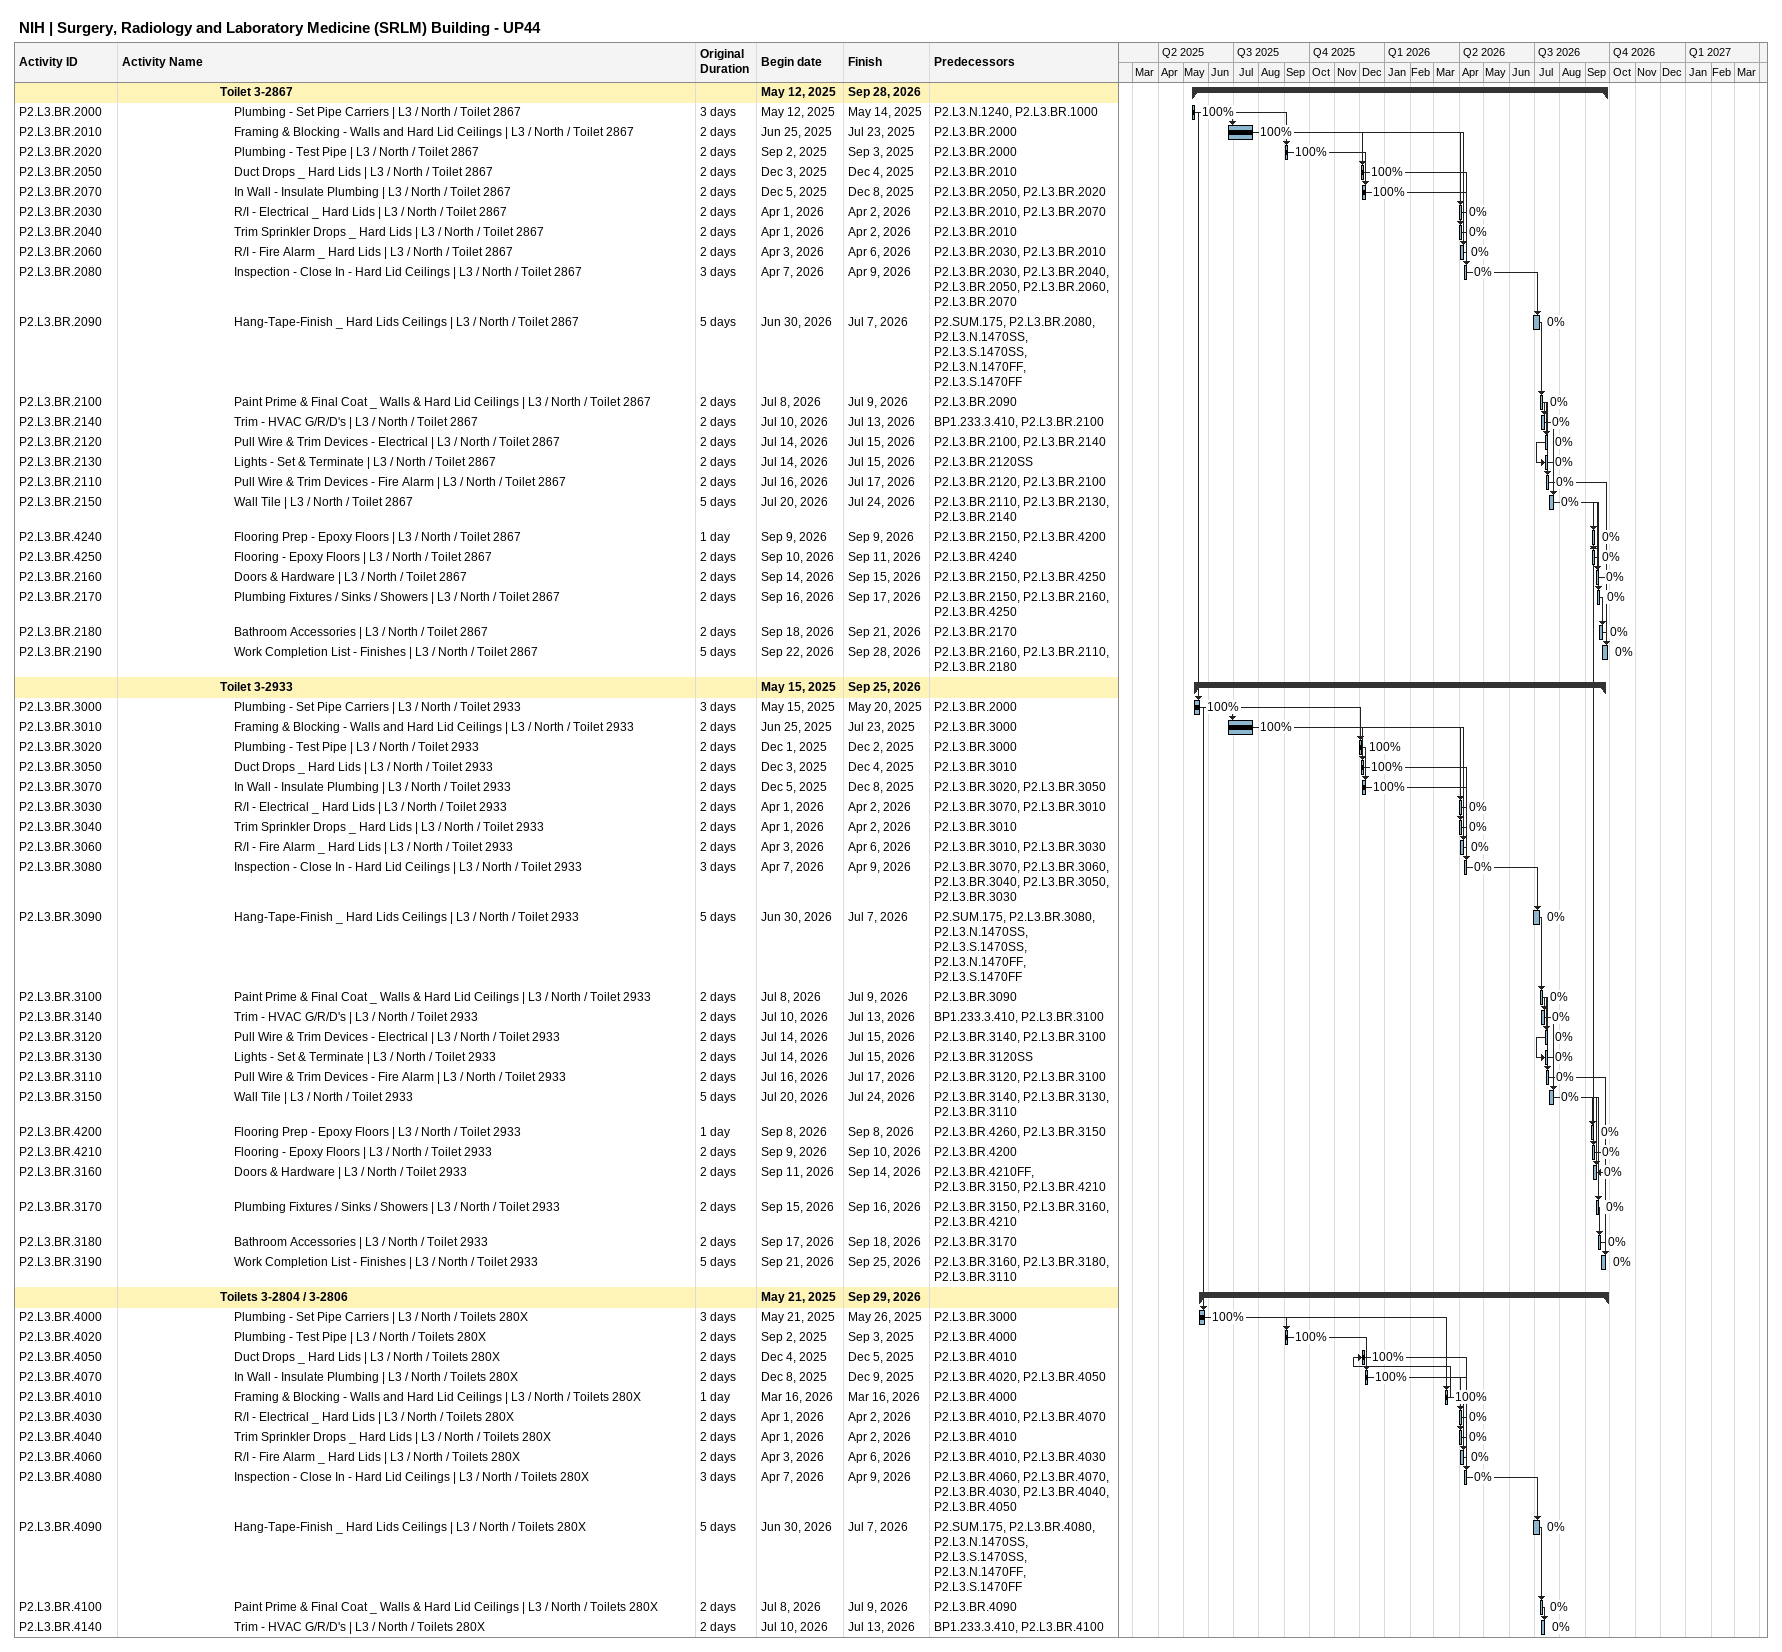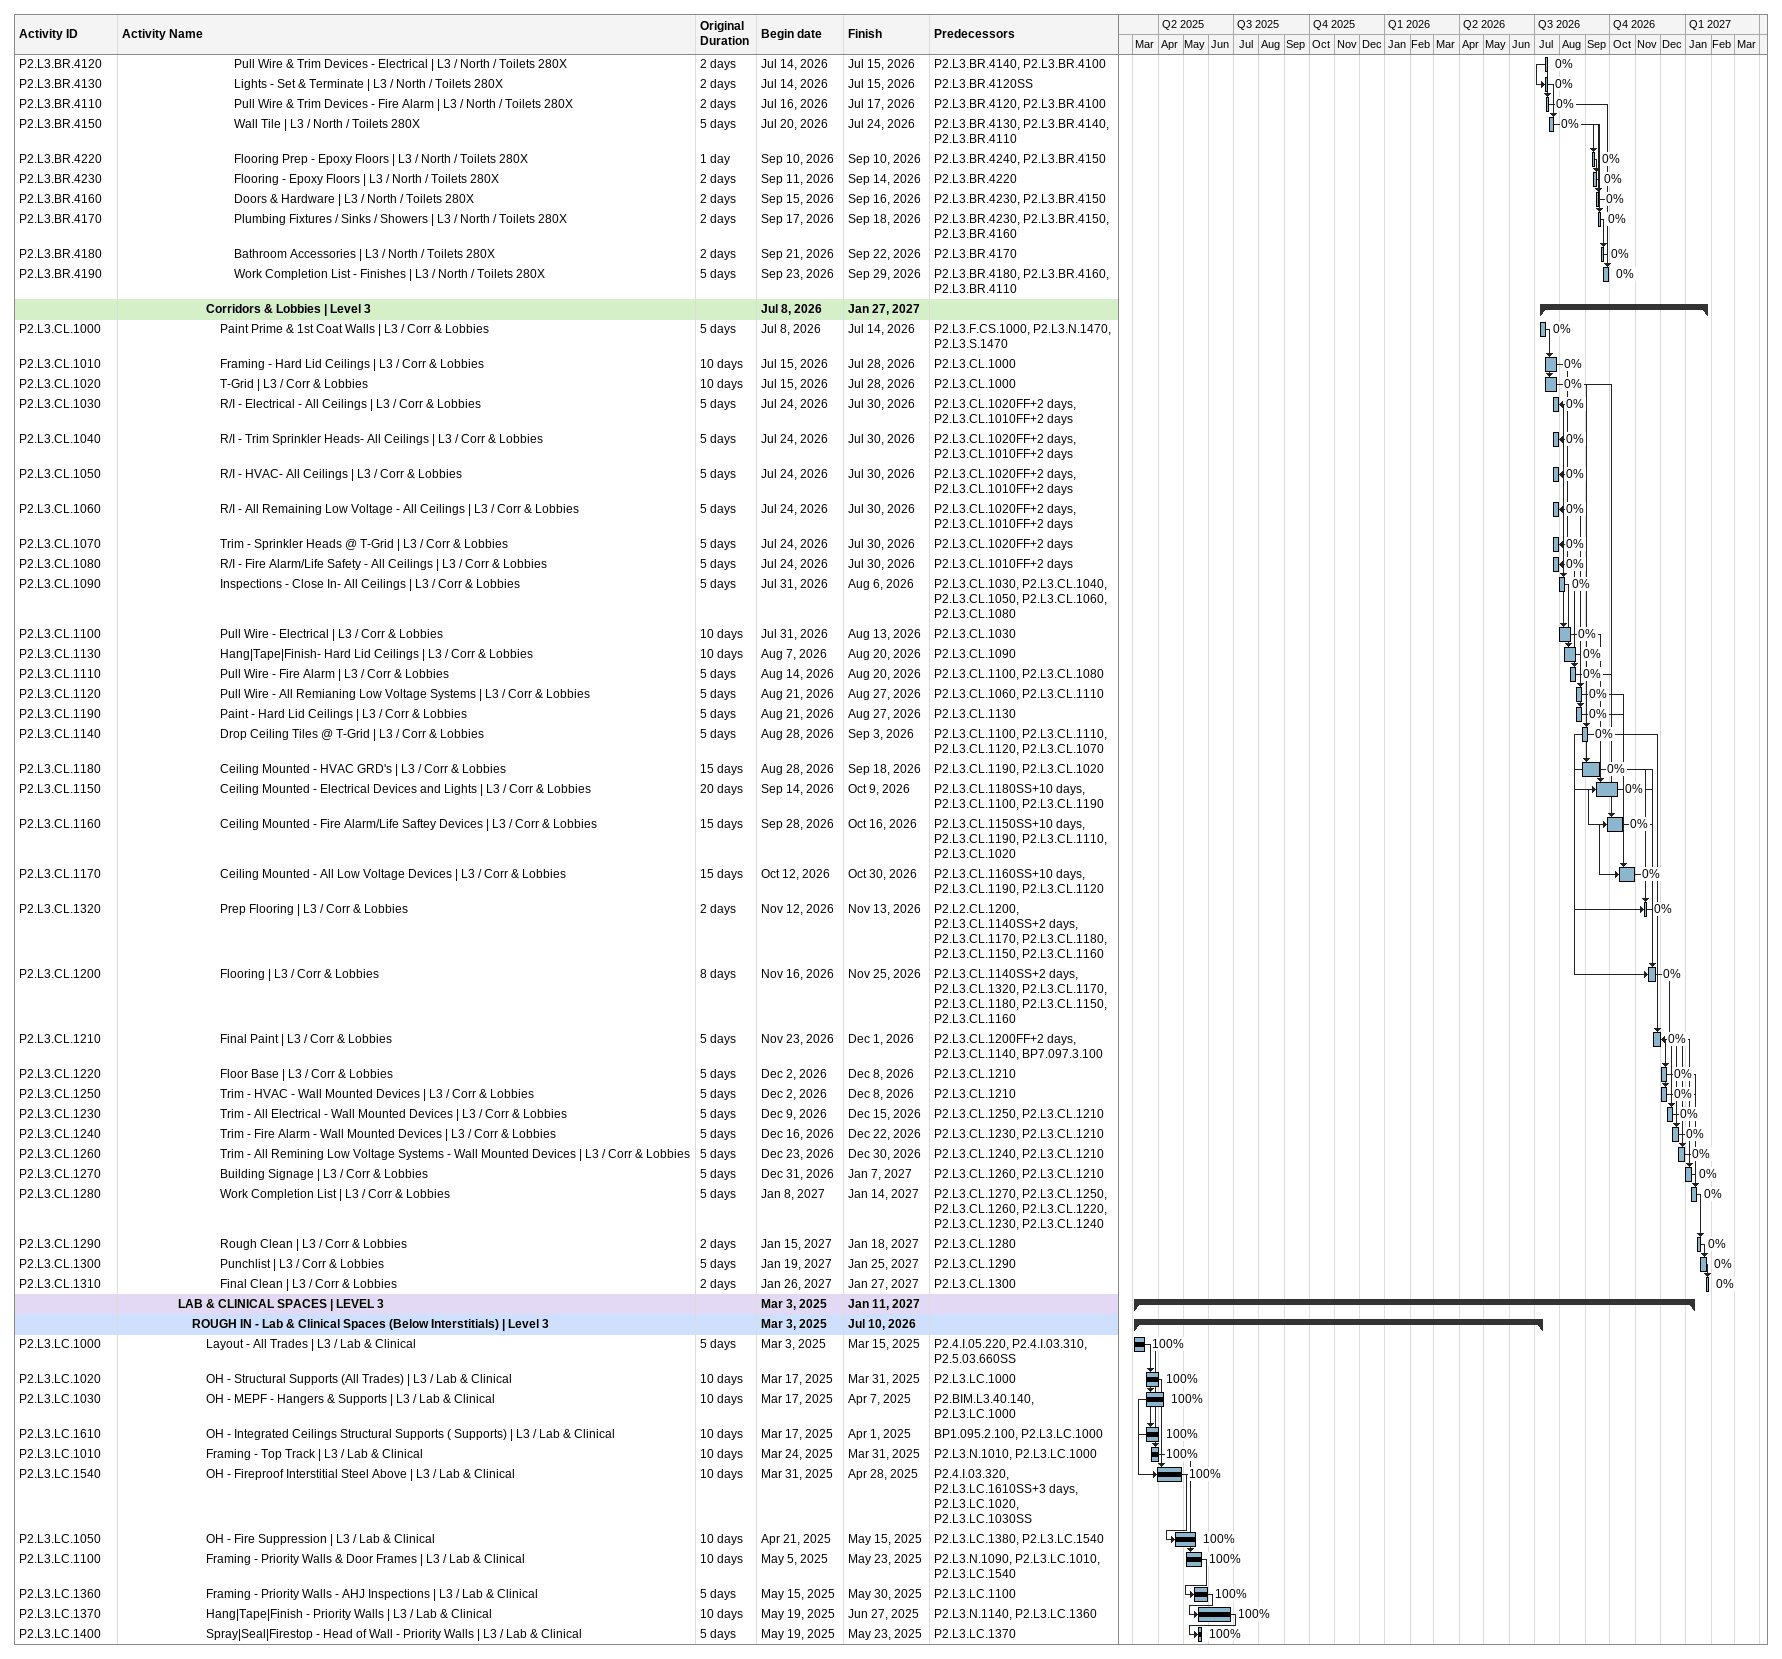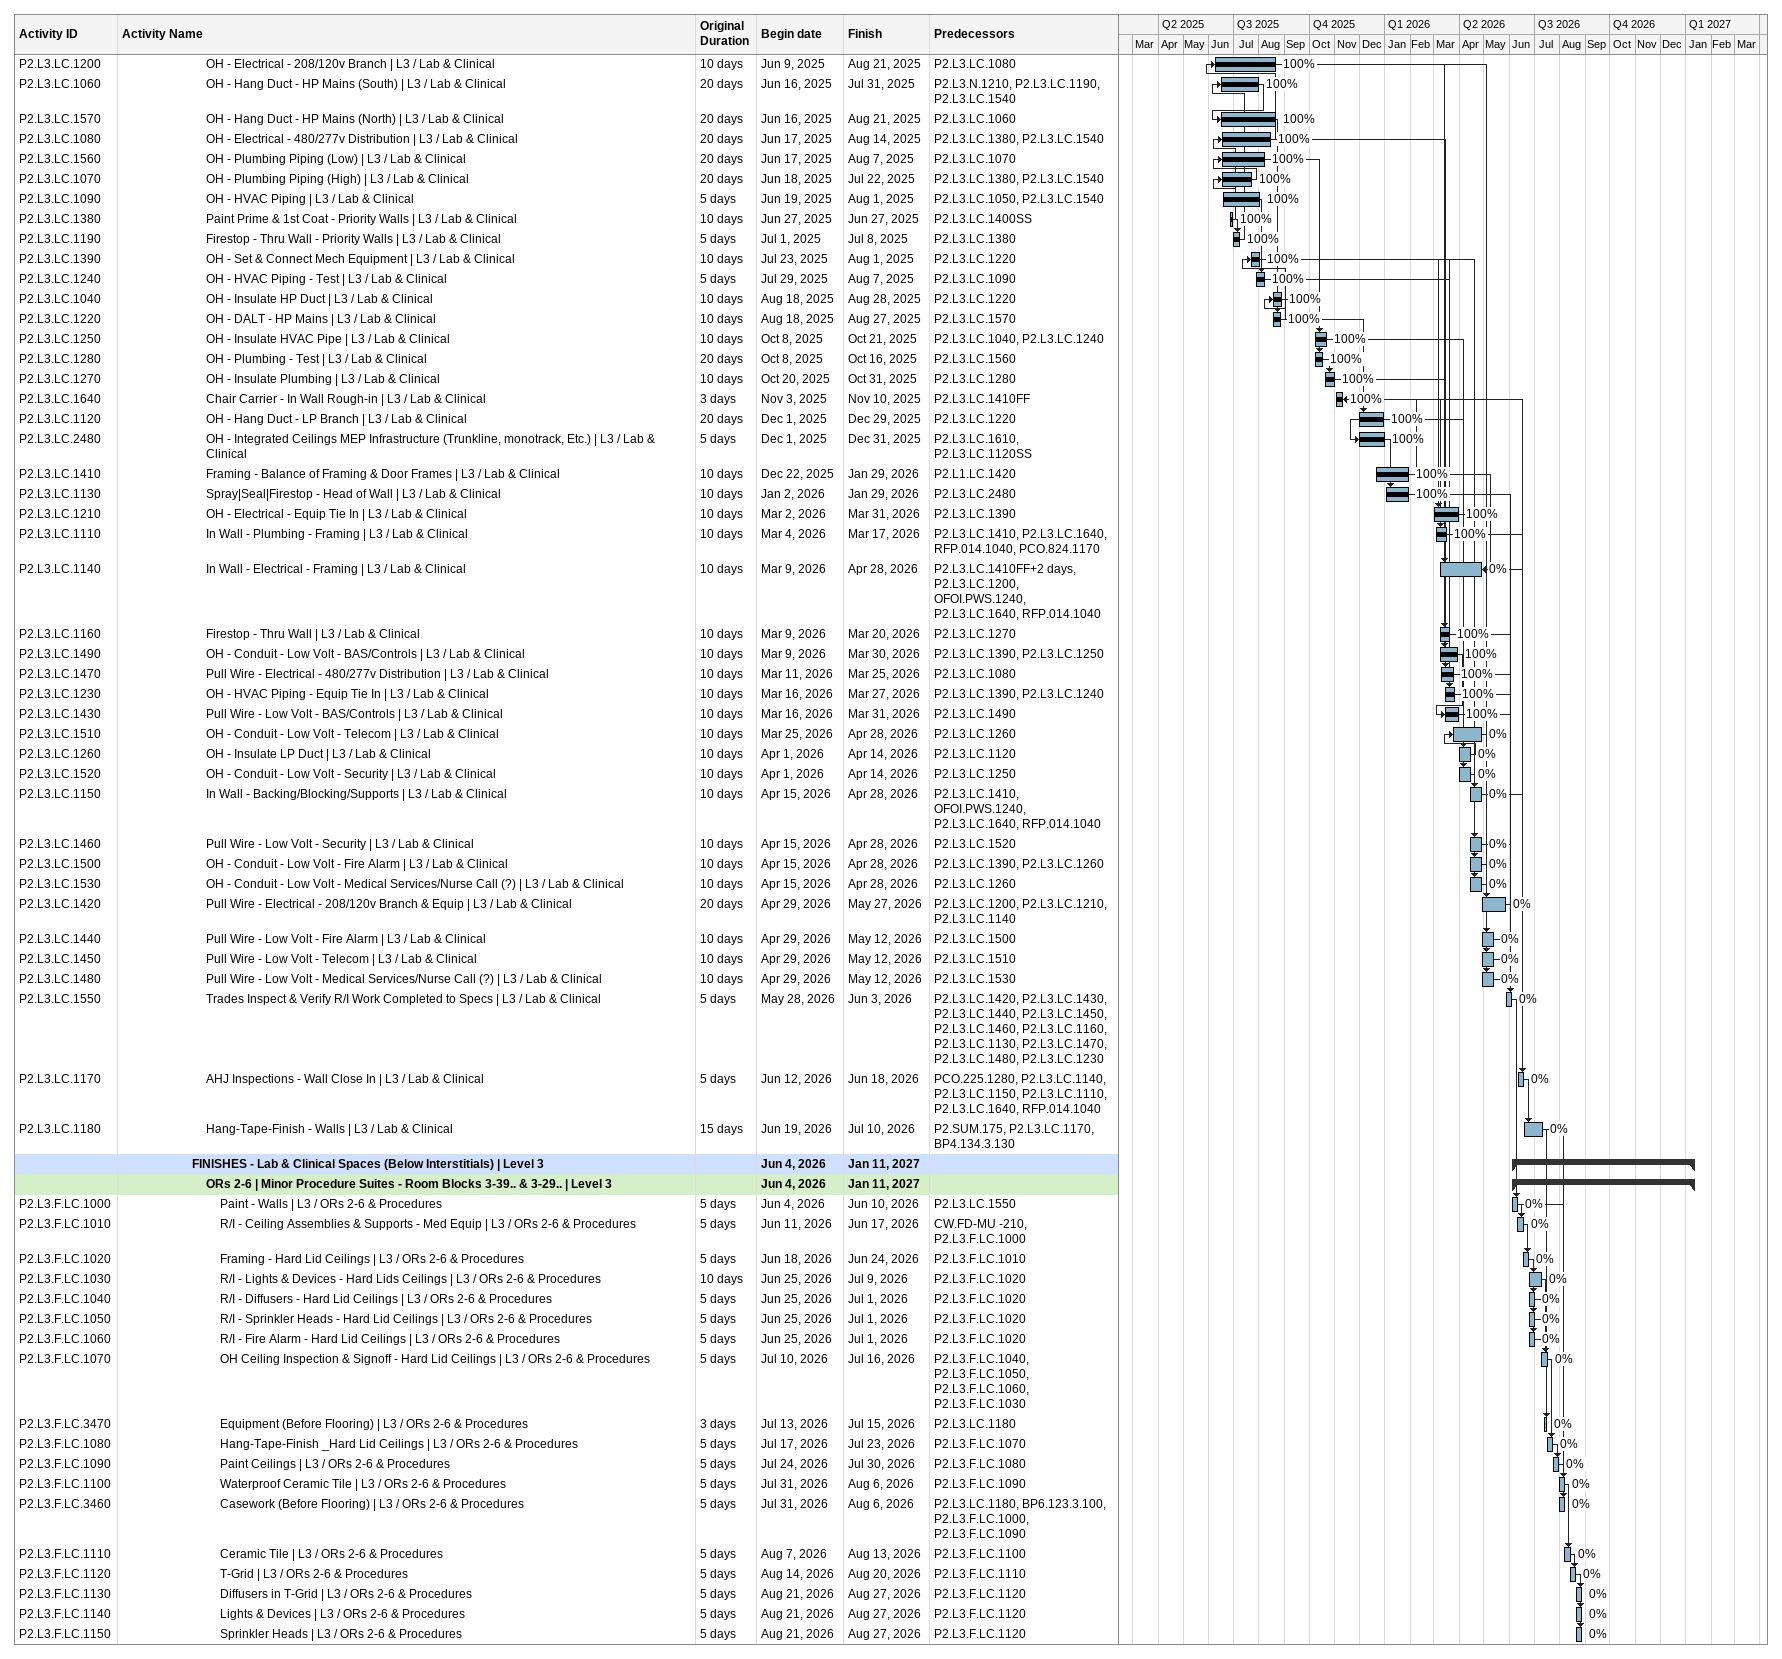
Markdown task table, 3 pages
NIH | Surgery, Radiology and Laboratory Medicine (SRLM) Building - UP44

| ID | Level | Task | Original duration | Start | Finish | Predecessors | % complete |
|---|---|---|---|---|---|---|---|
|  | 8 | **Toilet 3-2867** |  | 2025-05-12 | 2026-09-28 |  |  |
| P2.L3.BR.2000 | 9 | Plumbing - Set Pipe Carriers \| L3 / North / Toilet 2867 | 3d | 2025-05-12 | 2025-05-14 | P2.L3.N.1240, P2.L3.BR.1000 | 100 |
| P2.L3.BR.2010 | 9 | Framing & Blocking - Walls and Hard Lid Ceilings \| L3 / North / Toilet 2867 | 2d | 2025-06-25 | 2025-07-23 | P2.L3.BR.2000 | 100 |
| P2.L3.BR.2020 | 9 | Plumbing - Test Pipe \| L3 / North / Toilet 2867 | 2d | 2025-09-02 | 2025-09-03 | P2.L3.BR.2000 | 100 |
| P2.L3.BR.2050 | 9 | Duct Drops _ Hard Lids \| L3 / North / Toilet 2867 | 2d | 2025-12-03 | 2025-12-04 | P2.L3.BR.2010 | 100 |
| P2.L3.BR.2070 | 9 | In Wall - Insulate Plumbing \| L3 / North / Toilet 2867 | 2d | 2025-12-05 | 2025-12-08 | P2.L3.BR.2050, P2.L3.BR.2020 | 100 |
| P2.L3.BR.2030 | 9 | R/I - Electrical _ Hard Lids \| L3 / North / Toilet 2867 | 2d | 2026-04-01 | 2026-04-02 | P2.L3.BR.2010, P2.L3.BR.2070 | 0 |
| P2.L3.BR.2040 | 9 | Trim Sprinkler Drops _ Hard Lids \| L3 / North / Toilet 2867 | 2d | 2026-04-01 | 2026-04-02 | P2.L3.BR.2010 | 0 |
| P2.L3.BR.2060 | 9 | R/I - Fire Alarm _ Hard Lids \| L3 / North / Toilet 2867 | 2d | 2026-04-03 | 2026-04-06 | P2.L3.BR.2030, P2.L3.BR.2010 | 0 |
| P2.L3.BR.2080 | 9 | Inspection - Close In - Hard Lid Ceilings \| L3 / North / Toilet 2867 | 3d | 2026-04-07 | 2026-04-09 | P2.L3.BR.2030, P2.L3.BR.2040, P2.L3.BR.2050, P2.L3.BR.2060, P2.L3.BR.2070 | 0 |
| P2.L3.BR.2090 | 9 | Hang-Tape-Finish _ Hard Lids Ceilings \| L3 / North / Toilet 2867 | 5d | 2026-06-30 | 2026-07-07 | P2.SUM.175, P2.L3.BR.2080, P2.L3.N.1470SS, P2.L3.S.1470SS, P2.L3.N.1470FF, P2.L3.S.1470FF | 0 |
| P2.L3.BR.2100 | 9 | Paint Prime & Final Coat _ Walls & Hard Lid Ceilings \| L3 / North / Toilet 2867 | 2d | 2026-07-08 | 2026-07-09 | P2.L3.BR.2090 | 0 |
| P2.L3.BR.2140 | 9 | Trim - HVAC G/R/D's \| L3 / North / Toilet 2867 | 2d | 2026-07-10 | 2026-07-13 | BP1.233.3.410, P2.L3.BR.2100 | 0 |
| P2.L3.BR.2120 | 9 | Pull Wire & Trim Devices - Electrical \| L3 / North / Toilet 2867 | 2d | 2026-07-14 | 2026-07-15 | P2.L3.BR.2100, P2.L3.BR.2140 | 0 |
| P2.L3.BR.2130 | 9 | Lights - Set & Terminate \| L3 / North / Toilet 2867 | 2d | 2026-07-14 | 2026-07-15 | P2.L3.BR.2120SS | 0 |
| P2.L3.BR.2110 | 9 | Pull Wire & Trim Devices - Fire Alarm \| L3 / North / Toilet 2867 | 2d | 2026-07-16 | 2026-07-17 | P2.L3.BR.2120, P2.L3.BR.2100 | 0 |
| P2.L3.BR.2150 | 9 | Wall Tile \| L3 / North / Toilet 2867 | 5d | 2026-07-20 | 2026-07-24 | P2.L3.BR.2110, P2.L3.BR.2130, P2.L3.BR.2140 | 0 |
| P2.L3.BR.4240 | 9 | Flooring Prep - Epoxy Floors \| L3 / North / Toilet 2867 | 1d | 2026-09-09 | 2026-09-09 | P2.L3.BR.2150, P2.L3.BR.4200 | 0 |
| P2.L3.BR.4250 | 9 | Flooring - Epoxy Floors \| L3 / North / Toilet 2867 | 2d | 2026-09-10 | 2026-09-11 | P2.L3.BR.4240 | 0 |
| P2.L3.BR.2160 | 9 | Doors & Hardware \| L3 / North / Toilet 2867 | 2d | 2026-09-14 | 2026-09-15 | P2.L3.BR.2150, P2.L3.BR.4250 | 0 |
| P2.L3.BR.2170 | 9 | Plumbing Fixtures / Sinks / Showers \| L3 / North / Toilet 2867 | 2d | 2026-09-16 | 2026-09-17 | P2.L3.BR.2150, P2.L3.BR.2160, P2.L3.BR.4250 | 0 |
| P2.L3.BR.2180 | 9 | Bathroom Accessories \| L3 / North / Toilet 2867 | 2d | 2026-09-18 | 2026-09-21 | P2.L3.BR.2170 | 0 |
| P2.L3.BR.2190 | 9 | Work Completion List - Finishes \| L3 / North / Toilet 2867 | 5d | 2026-09-22 | 2026-09-28 | P2.L3.BR.2160, P2.L3.BR.2110, P2.L3.BR.2180 | 0 |
|  | 8 | **Toilet 3-2933** |  | 2025-05-15 | 2026-09-25 |  |  |
| P2.L3.BR.3000 | 9 | Plumbing - Set Pipe Carriers \| L3 / North / Toilet 2933 | 3d | 2025-05-15 | 2025-05-20 | P2.L3.BR.2000 | 100 |
| P2.L3.BR.3010 | 9 | Framing & Blocking - Walls and Hard Lid Ceilings \| L3 / North / Toilet 2933 | 2d | 2025-06-25 | 2025-07-23 | P2.L3.BR.3000 | 100 |
| P2.L3.BR.3020 | 9 | Plumbing - Test Pipe \| L3 / North / Toilet 2933 | 2d | 2025-12-01 | 2025-12-02 | P2.L3.BR.3000 | 100 |
| P2.L3.BR.3050 | 9 | Duct Drops _ Hard Lids \| L3 / North / Toilet 2933 | 2d | 2025-12-03 | 2025-12-04 | P2.L3.BR.3010 | 100 |
| P2.L3.BR.3070 | 9 | In Wall - Insulate Plumbing \| L3 / North / Toilet 2933 | 2d | 2025-12-05 | 2025-12-08 | P2.L3.BR.3020, P2.L3.BR.3050 | 100 |
| P2.L3.BR.3030 | 9 | R/I - Electrical _ Hard Lids \| L3 / North / Toilet 2933 | 2d | 2026-04-01 | 2026-04-02 | P2.L3.BR.3070, P2.L3.BR.3010 | 0 |
| P2.L3.BR.3040 | 9 | Trim Sprinkler Drops _ Hard Lids \| L3 / North / Toilet 2933 | 2d | 2026-04-01 | 2026-04-02 | P2.L3.BR.3010 | 0 |
| P2.L3.BR.3060 | 9 | R/I - Fire Alarm _ Hard Lids \| L3 / North / Toilet 2933 | 2d | 2026-04-03 | 2026-04-06 | P2.L3.BR.3010, P2.L3.BR.3030 | 0 |
| P2.L3.BR.3080 | 9 | Inspection - Close In - Hard Lid Ceilings \| L3 / North / Toilet 2933 | 3d | 2026-04-07 | 2026-04-09 | P2.L3.BR.3070, P2.L3.BR.3060, P2.L3.BR.3040, P2.L3.BR.3050, P2.L3.BR.3030 | 0 |
| P2.L3.BR.3090 | 9 | Hang-Tape-Finish _ Hard Lids Ceilings \| L3 / North / Toilet 2933 | 5d | 2026-06-30 | 2026-07-07 | P2.SUM.175, P2.L3.BR.3080, P2.L3.N.1470SS, P2.L3.S.1470SS, P2.L3.N.1470FF, P2.L3.S.1470FF | 0 |
| P2.L3.BR.3100 | 9 | Paint Prime & Final Coat _ Walls & Hard Lid Ceilings \| L3 / North / Toilet 2933 | 2d | 2026-07-08 | 2026-07-09 | P2.L3.BR.3090 | 0 |
| P2.L3.BR.3140 | 9 | Trim - HVAC G/R/D's \| L3 / North / Toilet 2933 | 2d | 2026-07-10 | 2026-07-13 | BP1.233.3.410, P2.L3.BR.3100 | 0 |
| P2.L3.BR.3120 | 9 | Pull Wire & Trim Devices - Electrical \| L3 / North / Toilet 2933 | 2d | 2026-07-14 | 2026-07-15 | P2.L3.BR.3140, P2.L3.BR.3100 | 0 |
| P2.L3.BR.3130 | 9 | Lights - Set & Terminate \| L3 / North / Toilet 2933 | 2d | 2026-07-14 | 2026-07-15 | P2.L3.BR.3120SS | 0 |
| P2.L3.BR.3110 | 9 | Pull Wire & Trim Devices - Fire Alarm \| L3 / North / Toilet 2933 | 2d | 2026-07-16 | 2026-07-17 | P2.L3.BR.3120, P2.L3.BR.3100 | 0 |
| P2.L3.BR.3150 | 9 | Wall Tile \| L3 / North / Toilet 2933 | 5d | 2026-07-20 | 2026-07-24 | P2.L3.BR.3140, P2.L3.BR.3130, P2.L3.BR.3110 | 0 |
| P2.L3.BR.4200 | 9 | Flooring Prep - Epoxy Floors \| L3 / North / Toilet 2933 | 1d | 2026-09-08 | 2026-09-08 | P2.L3.BR.4260, P2.L3.BR.3150 | 0 |
| P2.L3.BR.4210 | 9 | Flooring - Epoxy Floors \| L3 / North / Toilet 2933 | 2d | 2026-09-09 | 2026-09-10 | P2.L3.BR.4200 | 0 |
| P2.L3.BR.3160 | 9 | Doors & Hardware \| L3 / North / Toilet 2933 | 2d | 2026-09-11 | 2026-09-14 | P2.L3.BR.4210FF, P2.L3.BR.3150, P2.L3.BR.4210 | 0 |
| P2.L3.BR.3170 | 9 | Plumbing Fixtures / Sinks / Showers \| L3 / North / Toilet 2933 | 2d | 2026-09-15 | 2026-09-16 | P2.L3.BR.3150, P2.L3.BR.3160, P2.L3.BR.4210 | 0 |
| P2.L3.BR.3180 | 9 | Bathroom Accessories \| L3 / North / Toilet 2933 | 2d | 2026-09-17 | 2026-09-18 | P2.L3.BR.3170 | 0 |
| P2.L3.BR.3190 | 9 | Work Completion List - Finishes \| L3 / North / Toilet 2933 | 5d | 2026-09-21 | 2026-09-25 | P2.L3.BR.3160, P2.L3.BR.3180, P2.L3.BR.3110 | 0 |
|  | 8 | **Toilets 3-2804 / 3-2806** |  | 2025-05-21 | 2026-09-29 |  |  |
| P2.L3.BR.4000 | 9 | Plumbing - Set Pipe Carriers \| L3 / North / Toilets 280X | 3d | 2025-05-21 | 2025-05-26 | P2.L3.BR.3000 | 100 |
| P2.L3.BR.4020 | 9 | Plumbing - Test Pipe \| L3 / North / Toilets 280X | 2d | 2025-09-02 | 2025-09-03 | P2.L3.BR.4000 | 100 |
| P2.L3.BR.4050 | 9 | Duct Drops _ Hard Lids \| L3 / North / Toilets 280X | 2d | 2025-12-04 | 2025-12-05 | P2.L3.BR.4010 | 100 |
| P2.L3.BR.4070 | 9 | In Wall - Insulate Plumbing \| L3 / North / Toilets 280X | 2d | 2025-12-08 | 2025-12-09 | P2.L3.BR.4020, P2.L3.BR.4050 | 100 |
| P2.L3.BR.4010 | 9 | Framing & Blocking - Walls and Hard Lid Ceilings \| L3 / North / Toilets 280X | 1d | 2026-03-16 | 2026-03-16 | P2.L3.BR.4000 | 100 |
| P2.L3.BR.4030 | 9 | R/I - Electrical _ Hard Lids \| L3 / North / Toilets 280X | 2d | 2026-04-01 | 2026-04-02 | P2.L3.BR.4010, P2.L3.BR.4070 | 0 |
| P2.L3.BR.4040 | 9 | Trim Sprinkler Drops _ Hard Lids \| L3 / North / Toilets 280X | 2d | 2026-04-01 | 2026-04-02 | P2.L3.BR.4010 | 0 |
| P2.L3.BR.4060 | 9 | R/I - Fire Alarm _ Hard Lids \| L3 / North / Toilets 280X | 2d | 2026-04-03 | 2026-04-06 | P2.L3.BR.4010, P2.L3.BR.4030 | 0 |
| P2.L3.BR.4080 | 9 | Inspection - Close In - Hard Lid Ceilings \| L3 / North / Toilets 280X | 3d | 2026-04-07 | 2026-04-09 | P2.L3.BR.4060, P2.L3.BR.4070, P2.L3.BR.4030, P2.L3.BR.4040, P2.L3.BR.4050 | 0 |
| P2.L3.BR.4090 | 9 | Hang-Tape-Finish _ Hard Lids Ceilings \| L3 / North / Toilets 280X | 5d | 2026-06-30 | 2026-07-07 | P2.SUM.175, P2.L3.BR.4080, P2.L3.N.1470SS, P2.L3.S.1470SS, P2.L3.N.1470FF, P2.L3.S.1470FF | 0 |
| P2.L3.BR.4100 | 9 | Paint Prime & Final Coat _ Walls & Hard Lid Ceilings \| L3 / North / Toilets 280X | 2d | 2026-07-08 | 2026-07-09 | P2.L3.BR.4090 | 0 |
| P2.L3.BR.4140 | 9 | Trim - HVAC G/R/D's \| L3 / North / Toilets 280X | 2d | 2026-07-10 | 2026-07-13 | BP1.233.3.410, P2.L3.BR.4100 | 0 |
| P2.L3.BR.4120 | 9 | Pull Wire & Trim Devices - Electrical \| L3 / North / Toilets 280X | 2d | 2026-07-14 | 2026-07-15 | P2.L3.BR.4140, P2.L3.BR.4100 | 0 |
| P2.L3.BR.4130 | 9 | Lights - Set & Terminate \| L3 / North / Toilets 280X | 2d | 2026-07-14 | 2026-07-15 | P2.L3.BR.4120SS | 0 |
| P2.L3.BR.4110 | 9 | Pull Wire & Trim Devices - Fire Alarm \| L3 / North / Toilets 280X | 2d | 2026-07-16 | 2026-07-17 | P2.L3.BR.4120, P2.L3.BR.4100 | 0 |
| P2.L3.BR.4150 | 9 | Wall Tile \| L3 / North / Toilets 280X | 5d | 2026-07-20 | 2026-07-24 | P2.L3.BR.4130, P2.L3.BR.4140, P2.L3.BR.4110 | 0 |
| P2.L3.BR.4220 | 9 | Flooring Prep - Epoxy Floors \| L3 / North / Toilets 280X | 1d | 2026-09-10 | 2026-09-10 | P2.L3.BR.4240, P2.L3.BR.4150 | 0 |
| P2.L3.BR.4230 | 9 | Flooring - Epoxy Floors \| L3 / North / Toilets 280X | 2d | 2026-09-11 | 2026-09-14 | P2.L3.BR.4220 | 0 |
| P2.L3.BR.4160 | 9 | Doors & Hardware \| L3 / North / Toilets 280X | 2d | 2026-09-15 | 2026-09-16 | P2.L3.BR.4230, P2.L3.BR.4150 | 0 |
| P2.L3.BR.4170 | 9 | Plumbing Fixtures / Sinks / Showers \| L3 / North / Toilets 280X | 2d | 2026-09-17 | 2026-09-18 | P2.L3.BR.4230, P2.L3.BR.4150, P2.L3.BR.4160 | 0 |
| P2.L3.BR.4180 | 9 | Bathroom Accessories \| L3 / North / Toilets 280X | 2d | 2026-09-21 | 2026-09-22 | P2.L3.BR.4170 | 0 |
| P2.L3.BR.4190 | 9 | Work Completion List - Finishes \| L3 / North / Toilets 280X | 5d | 2026-09-23 | 2026-09-29 | P2.L3.BR.4180, P2.L3.BR.4160, P2.L3.BR.4110 | 0 |
|  | 7 | **Corridors & Lobbies \| Level 3** |  | 2026-07-08 | 2027-01-27 |  |  |
| P2.L3.CL.1000 | 8 | Paint Prime & 1st Coat Walls \| L3 / Corr & Lobbies | 5d | 2026-07-08 | 2026-07-14 | P2.L3.F.CS.1000, P2.L3.N.1470, P2.L3.S.1470 | 0 |
| P2.L3.CL.1010 | 8 | Framing - Hard Lid Ceilings \| L3 / Corr & Lobbies | 10d | 2026-07-15 | 2026-07-28 | P2.L3.CL.1000 | 0 |
| P2.L3.CL.1020 | 8 | T-Grid \| L3 / Corr & Lobbies | 10d | 2026-07-15 | 2026-07-28 | P2.L3.CL.1000 | 0 |
| P2.L3.CL.1030 | 8 | R/I - Electrical - All Ceilings \| L3 / Corr & Lobbies | 5d | 2026-07-24 | 2026-07-30 | P2.L3.CL.1020FF+2d, P2.L3.CL.1010FF+2d | 0 |
| P2.L3.CL.1040 | 8 | R/I - Trim Sprinkler Heads- All Ceilings \| L3 / Corr & Lobbies | 5d | 2026-07-24 | 2026-07-30 | P2.L3.CL.1020FF+2d, P2.L3.CL.1010FF+2d | 0 |
| P2.L3.CL.1050 | 8 | R/I - HVAC- All Ceilings \| L3 / Corr & Lobbies | 5d | 2026-07-24 | 2026-07-30 | P2.L3.CL.1020FF+2d, P2.L3.CL.1010FF+2d | 0 |
| P2.L3.CL.1060 | 8 | R/I - All Remaining Low Voltage - All Ceilings \| L3 / Corr & Lobbies | 5d | 2026-07-24 | 2026-07-30 | P2.L3.CL.1020FF+2d, P2.L3.CL.1010FF+2d | 0 |
| P2.L3.CL.1070 | 8 | Trim - Sprinkler Heads @ T-Grid \| L3 / Corr & Lobbies | 5d | 2026-07-24 | 2026-07-30 | P2.L3.CL.1020FF+2d | 0 |
| P2.L3.CL.1080 | 8 | R/I - Fire Alarm/Life Safety - All Ceilings \| L3 / Corr & Lobbies | 5d | 2026-07-24 | 2026-07-30 | P2.L3.CL.1010FF+2d | 0 |
| P2.L3.CL.1090 | 8 | Inspections - Close In- All Ceilings \| L3 / Corr & Lobbies | 5d | 2026-07-31 | 2026-08-06 | P2.L3.CL.1030, P2.L3.CL.1040, P2.L3.CL.1050, P2.L3.CL.1060, P2.L3.CL.1080 | 0 |
| P2.L3.CL.1100 | 8 | Pull Wire - Electrical \| L3 / Corr & Lobbies | 10d | 2026-07-31 | 2026-08-13 | P2.L3.CL.1030 | 0 |
| P2.L3.CL.1130 | 8 | Hang\|Tape\|Finish- Hard Lid Ceilings \| L3 / Corr & Lobbies | 10d | 2026-08-07 | 2026-08-20 | P2.L3.CL.1090 | 0 |
| P2.L3.CL.1110 | 8 | Pull Wire - Fire Alarm \| L3 / Corr & Lobbies | 5d | 2026-08-14 | 2026-08-20 | P2.L3.CL.1100, P2.L3.CL.1080 | 0 |
| P2.L3.CL.1120 | 8 | Pull Wire - All Remianing Low Voltage Systems \| L3 / Corr & Lobbies | 5d | 2026-08-21 | 2026-08-27 | P2.L3.CL.1060, P2.L3.CL.1110 | 0 |
| P2.L3.CL.1190 | 8 | Paint - Hard Lid Ceilings \| L3 / Corr & Lobbies | 5d | 2026-08-21 | 2026-08-27 | P2.L3.CL.1130 | 0 |
| P2.L3.CL.1140 | 8 | Drop Ceiling Tiles @ T-Grid \| L3 / Corr & Lobbies | 5d | 2026-08-28 | 2026-09-03 | P2.L3.CL.1100, P2.L3.CL.1110, P2.L3.CL.1120, P2.L3.CL.1070 | 0 |
| P2.L3.CL.1180 | 8 | Ceiling Mounted - HVAC GRD's \| L3 / Corr & Lobbies | 15d | 2026-08-28 | 2026-09-18 | P2.L3.CL.1190, P2.L3.CL.1020 | 0 |
| P2.L3.CL.1150 | 8 | Ceiling Mounted - Electrical Devices and Lights \| L3 / Corr & Lobbies | 20d | 2026-09-14 | 2026-10-09 | P2.L3.CL.1180SS+10d, P2.L3.CL.1100, P2.L3.CL.1190 | 0 |
| P2.L3.CL.1160 | 8 | Ceiling Mounted - Fire Alarm/Life Saftey Devices \| L3 / Corr & Lobbies | 15d | 2026-09-28 | 2026-10-16 | P2.L3.CL.1150SS+10d, P2.L3.CL.1190, P2.L3.CL.1110, P2.L3.CL.1020 | 0 |
| P2.L3.CL.1170 | 8 | Ceiling Mounted - All Low Voltage Devices \| L3 / Corr & Lobbies | 15d | 2026-10-12 | 2026-10-30 | P2.L3.CL.1160SS+10d, P2.L3.CL.1190, P2.L3.CL.1120 | 0 |
| P2.L3.CL.1320 | 8 | Prep Flooring \| L3 / Corr & Lobbies | 2d | 2026-11-12 | 2026-11-13 | P2.L2.CL.1200, P2.L3.CL.1140SS+2d, P2.L3.CL.1170, P2.L3.CL.1180, P2.L3.CL.1150, P2.L3.CL.1160 | 0 |
| P2.L3.CL.1200 | 8 | Flooring \| L3 / Corr & Lobbies | 8d | 2026-11-16 | 2026-11-25 | P2.L3.CL.1140SS+2d, P2.L3.CL.1320, P2.L3.CL.1170, P2.L3.CL.1180, P2.L3.CL.1150, P2.L3.CL.1160 | 0 |
| P2.L3.CL.1210 | 8 | Final Paint \| L3 / Corr & Lobbies | 5d | 2026-11-23 | 2026-12-01 | P2.L3.CL.1200FF+2d, P2.L3.CL.1140, BP7.097.3.100 | 0 |
| P2.L3.CL.1220 | 8 | Floor Base \| L3 / Corr & Lobbies | 5d | 2026-12-02 | 2026-12-08 | P2.L3.CL.1210 | 0 |
| P2.L3.CL.1250 | 8 | Trim - HVAC - Wall Mounted Devices \| L3 / Corr & Lobbies | 5d | 2026-12-02 | 2026-12-08 | P2.L3.CL.1210 | 0 |
| P2.L3.CL.1230 | 8 | Trim - All Electrical - Wall Mounted Devices \| L3 / Corr & Lobbies | 5d | 2026-12-09 | 2026-12-15 | P2.L3.CL.1250, P2.L3.CL.1210 | 0 |
| P2.L3.CL.1240 | 8 | Trim - Fire Alarm - Wall Mounted Devices \| L3 / Corr & Lobbies | 5d | 2026-12-16 | 2026-12-22 | P2.L3.CL.1230, P2.L3.CL.1210 | 0 |
| P2.L3.CL.1260 | 8 | Trim - All Remining Low Voltage Systems - Wall Mounted Devices \| L3 / Corr & Lobbies | 5d | 2026-12-23 | 2026-12-30 | P2.L3.CL.1240, P2.L3.CL.1210 | 0 |
| P2.L3.CL.1270 | 8 | Building Signage \| L3 / Corr & Lobbies | 5d | 2026-12-31 | 2027-01-07 | P2.L3.CL.1260, P2.L3.CL.1210 | 0 |
| P2.L3.CL.1280 | 8 | Work Completion List \| L3 / Corr & Lobbies | 5d | 2027-01-08 | 2027-01-14 | P2.L3.CL.1270, P2.L3.CL.1250, P2.L3.CL.1260, P2.L3.CL.1220, P2.L3.CL.1230, P2.L3.CL.1240 | 0 |
| P2.L3.CL.1290 | 8 | Rough Clean \| L3 / Corr & Lobbies | 2d | 2027-01-15 | 2027-01-18 | P2.L3.CL.1280 | 0 |
| P2.L3.CL.1300 | 8 | Punchlist \| L3 / Corr & Lobbies | 5d | 2027-01-19 | 2027-01-25 | P2.L3.CL.1290 | 0 |
| P2.L3.CL.1310 | 8 | Final Clean \| L3 / Corr & Lobbies | 2d | 2027-01-26 | 2027-01-27 | P2.L3.CL.1300 | 0 |
|  | 5 | **LAB & CLINICAL SPACES \| LEVEL 3** |  | 2025-03-03 | 2027-01-11 |  |  |
|  | 6 | **ROUGH IN - Lab & Clinical Spaces (Below Interstitials) \| Level 3** |  | 2025-03-03 | 2026-07-10 |  |  |
| P2.L3.LC.1000 | 7 | Layout - All Trades \| L3 / Lab & Clinical | 5d | 2025-03-03 | 2025-03-15 | P2.4.I.05.220, P2.4.I.03.310, P2.5.03.660SS | 100 |
| P2.L3.LC.1020 | 7 | OH - Structural Supports (All Trades) \| L3 / Lab & Clinical | 10d | 2025-03-17 | 2025-03-31 | P2.L3.LC.1000 | 100 |
| P2.L3.LC.1030 | 7 | OH - MEPF - Hangers & Supports \| L3 / Lab & Clinical | 10d | 2025-03-17 | 2025-04-07 | P2.BIM.L3.40.140, P2.L3.LC.1000 | 100 |
| P2.L3.LC.1610 | 7 | OH - Integrated Ceilings Structural Supports ( Supports) \| L3 / Lab & Clinical | 10d | 2025-03-17 | 2025-04-01 | BP1.095.2.100, P2.L3.LC.1000 | 100 |
| P2.L3.LC.1010 | 7 | Framing - Top Track \| L3 / Lab & Clinical | 10d | 2025-03-24 | 2025-03-31 | P2.L3.N.1010, P2.L3.LC.1000 | 100 |
| P2.L3.LC.1540 | 7 | OH - Fireproof Interstitial Steel Above \| L3 / Lab & Clinical | 10d | 2025-03-31 | 2025-04-28 | P2.4.I.03.320, P2.L3.LC.1610SS+3d, P2.L3.LC.1020, P2.L3.LC.1030SS | 100 |
| P2.L3.LC.1050 | 7 | OH - Fire Suppression \| L3 / Lab & Clinical | 10d | 2025-04-21 | 2025-05-15 | P2.L3.LC.1380, P2.L3.LC.1540 | 100 |
| P2.L3.LC.1100 | 7 | Framing - Priority Walls & Door Frames \| L3 / Lab & Clinical | 10d | 2025-05-05 | 2025-05-23 | P2.L3.N.1090, P2.L3.LC.1010, P2.L3.LC.1540 | 100 |
| P2.L3.LC.1360 | 7 | Framing - Priority Walls - AHJ Inspections \| L3 / Lab & Clinical | 5d | 2025-05-15 | 2025-05-30 | P2.L3.LC.1100 | 100 |
| P2.L3.LC.1370 | 7 | Hang\|Tape\|Finish - Priority Walls \| L3 / Lab & Clinical | 10d | 2025-05-19 | 2025-06-27 | P2.L3.N.1140, P2.L3.LC.1360 | 100 |
| P2.L3.LC.1400 | 7 | Spray\|Seal\|Firestop - Head of Wall - Priority Walls \| L3 / Lab & Clinical | 5d | 2025-05-19 | 2025-05-23 | P2.L3.LC.1370 | 100 |
| P2.L3.LC.1200 | 7 | OH - Electrical - 208/120v Branch \| L3 / Lab & Clinical | 10d | 2025-06-09 | 2025-08-21 | P2.L3.LC.1080 | 100 |
| P2.L3.LC.1060 | 7 | OH - Hang Duct - HP Mains (South) \| L3 / Lab & Clinical | 20d | 2025-06-16 | 2025-07-31 | P2.L3.N.1210, P2.L3.LC.1190, P2.L3.LC.1540 | 100 |
| P2.L3.LC.1570 | 7 | OH - Hang Duct - HP Mains (North) \| L3 / Lab & Clinical | 20d | 2025-06-16 | 2025-08-21 | P2.L3.LC.1060 | 100 |
| P2.L3.LC.1080 | 7 | OH - Electrical - 480/277v Distribution \| L3 / Lab & Clinical | 20d | 2025-06-17 | 2025-08-14 | P2.L3.LC.1380, P2.L3.LC.1540 | 100 |
| P2.L3.LC.1560 | 7 | OH - Plumbing Piping (Low) \| L3 / Lab & Clinical | 20d | 2025-06-17 | 2025-08-07 | P2.L3.LC.1070 | 100 |
| P2.L3.LC.1070 | 7 | OH - Plumbing Piping (High) \| L3 / Lab & Clinical | 20d | 2025-06-18 | 2025-07-22 | P2.L3.LC.1380, P2.L3.LC.1540 | 100 |
| P2.L3.LC.1090 | 7 | OH - HVAC Piping \| L3 / Lab & Clinical | 5d | 2025-06-19 | 2025-08-01 | P2.L3.LC.1050, P2.L3.LC.1540 | 100 |
| P2.L3.LC.1380 | 7 | Paint Prime & 1st Coat - Priority Walls \| L3 / Lab & Clinical | 10d | 2025-06-27 | 2025-06-27 | P2.L3.LC.1400SS | 100 |
| P2.L3.LC.1190 | 7 | Firestop - Thru Wall - Priority Walls \| L3 / Lab & Clinical | 5d | 2025-07-01 | 2025-07-08 | P2.L3.LC.1380 | 100 |
| P2.L3.LC.1390 | 7 | OH - Set & Connect Mech Equipment \| L3 / Lab & Clinical | 10d | 2025-07-23 | 2025-08-01 | P2.L3.LC.1220 | 100 |
| P2.L3.LC.1240 | 7 | OH - HVAC Piping - Test \| L3 / Lab & Clinical | 5d | 2025-07-29 | 2025-08-07 | P2.L3.LC.1090 | 100 |
| P2.L3.LC.1040 | 7 | OH - Insulate HP Duct \| L3 / Lab & Clinical | 10d | 2025-08-18 | 2025-08-28 | P2.L3.LC.1220 | 100 |
| P2.L3.LC.1220 | 7 | OH - DALT - HP Mains \| L3 / Lab & Clinical | 10d | 2025-08-18 | 2025-08-27 | P2.L3.LC.1570 | 100 |
| P2.L3.LC.1250 | 7 | OH - Insulate HVAC Pipe \| L3 / Lab & Clinical | 10d | 2025-10-08 | 2025-10-21 | P2.L3.LC.1040, P2.L3.LC.1240 | 100 |
| P2.L3.LC.1280 | 7 | OH - Plumbing - Test \| L3 / Lab & Clinical | 20d | 2025-10-08 | 2025-10-16 | P2.L3.LC.1560 | 100 |
| P2.L3.LC.1270 | 7 | OH - Insulate Plumbing \| L3 / Lab & Clinical | 10d | 2025-10-20 | 2025-10-31 | P2.L3.LC.1280 | 100 |
| P2.L3.LC.1640 | 7 | Chair Carrier - In Wall Rough-in \| L3 / Lab & Clinical | 3d | 2025-11-03 | 2025-11-10 | P2.L3.LC.1410FF | 100 |
| P2.L3.LC.1120 | 7 | OH - Hang Duct - LP Branch \| L3 / Lab & Clinical | 20d | 2025-12-01 | 2025-12-29 | P2.L3.LC.1220 | 100 |
| P2.L3.LC.2480 | 7 | OH - Integrated Ceilings MEP Infrastructure (Trunkline, monotrack, Etc.) \| L3 / Lab & Clinical | 5d | 2025-12-01 | 2025-12-31 | P2.L3.LC.1610, P2.L3.LC.1120SS | 100 |
| P2.L3.LC.1410 | 7 | Framing - Balance of Framing & Door Frames \| L3 / Lab & Clinical | 10d | 2025-12-22 | 2026-01-29 | P2.L1.LC.1420 | 100 |
| P2.L3.LC.1130 | 7 | Spray\|Seal\|Firestop - Head of Wall \| L3 / Lab & Clinical | 10d | 2026-01-02 | 2026-01-29 | P2.L3.LC.2480 | 100 |
| P2.L3.LC.1210 | 7 | OH - Electrical - Equip Tie In \| L3 / Lab & Clinical | 10d | 2026-03-02 | 2026-03-31 | P2.L3.LC.1390 | 100 |
| P2.L3.LC.1110 | 7 | In Wall - Plumbing - Framing \| L3 / Lab & Clinical | 10d | 2026-03-04 | 2026-03-17 | P2.L3.LC.1410, P2.L3.LC.1640, RFP.014.1040, PCO.824.1170 | 100 |
| P2.L3.LC.1140 | 7 | In Wall - Electrical - Framing \| L3 / Lab & Clinical | 10d | 2026-03-09 | 2026-04-28 | P2.L3.LC.1410FF+2d, P2.L3.LC.1200, OFOI.PWS.1240, P2.L3.LC.1640, RFP.014.1040 | 0 |
| P2.L3.LC.1160 | 7 | Firestop - Thru Wall \| L3 / Lab & Clinical | 10d | 2026-03-09 | 2026-03-20 | P2.L3.LC.1270 | 100 |
| P2.L3.LC.1490 | 7 | OH - Conduit - Low Volt - BAS/Controls \| L3 / Lab & Clinical | 10d | 2026-03-09 | 2026-03-30 | P2.L3.LC.1390, P2.L3.LC.1250 | 100 |
| P2.L3.LC.1470 | 7 | Pull Wire - Electrical - 480/277v Distribution \| L3 / Lab & Clinical | 10d | 2026-03-11 | 2026-03-25 | P2.L3.LC.1080 | 100 |
| P2.L3.LC.1230 | 7 | OH - HVAC Piping - Equip Tie In \| L3 / Lab & Clinical | 10d | 2026-03-16 | 2026-03-27 | P2.L3.LC.1390, P2.L3.LC.1240 | 100 |
| P2.L3.LC.1430 | 7 | Pull Wire - Low Volt - BAS/Controls \| L3 / Lab & Clinical | 10d | 2026-03-16 | 2026-03-31 | P2.L3.LC.1490 | 100 |
| P2.L3.LC.1510 | 7 | OH - Conduit - Low Volt - Telecom \| L3 / Lab & Clinical | 10d | 2026-03-25 | 2026-04-28 | P2.L3.LC.1260 | 0 |
| P2.L3.LC.1260 | 7 | OH - Insulate LP Duct \| L3 / Lab & Clinical | 10d | 2026-04-01 | 2026-04-14 | P2.L3.LC.1120 | 0 |
| P2.L3.LC.1520 | 7 | OH - Conduit - Low Volt - Security \| L3 / Lab & Clinical | 10d | 2026-04-01 | 2026-04-14 | P2.L3.LC.1250 | 0 |
| P2.L3.LC.1150 | 7 | In Wall - Backing/Blocking/Supports \| L3 / Lab & Clinical | 10d | 2026-04-15 | 2026-04-28 | P2.L3.LC.1410, OFOI.PWS.1240, P2.L3.LC.1640, RFP.014.1040 | 0 |
| P2.L3.LC.1460 | 7 | Pull Wire - Low Volt - Security \| L3 / Lab & Clinical | 10d | 2026-04-15 | 2026-04-28 | P2.L3.LC.1520 | 0 |
| P2.L3.LC.1500 | 7 | OH - Conduit - Low Volt - Fire Alarm \| L3 / Lab & Clinical | 10d | 2026-04-15 | 2026-04-28 | P2.L3.LC.1390, P2.L3.LC.1260 | 0 |
| P2.L3.LC.1530 | 7 | OH - Conduit - Low Volt - Medical Services/Nurse Call (?) \| L3 / Lab & Clinical | 10d | 2026-04-15 | 2026-04-28 | P2.L3.LC.1260 | 0 |
| P2.L3.LC.1420 | 7 | Pull Wire - Electrical - 208/120v Branch & Equip \| L3 / Lab & Clinical | 20d | 2026-04-29 | 2026-05-27 | P2.L3.LC.1200, P2.L3.LC.1210, P2.L3.LC.1140 | 0 |
| P2.L3.LC.1440 | 7 | Pull Wire - Low Volt - Fire Alarm \| L3 / Lab & Clinical | 10d | 2026-04-29 | 2026-05-12 | P2.L3.LC.1500 | 0 |
| P2.L3.LC.1450 | 7 | Pull Wire - Low Volt - Telecom \| L3 / Lab & Clinical | 10d | 2026-04-29 | 2026-05-12 | P2.L3.LC.1510 | 0 |
| P2.L3.LC.1480 | 7 | Pull Wire - Low Volt - Medical Services/Nurse Call (?) \| L3 / Lab & Clinical | 10d | 2026-04-29 | 2026-05-12 | P2.L3.LC.1530 | 0 |
| P2.L3.LC.1550 | 7 | Trades Inspect & Verify R/I Work Completed to Specs \| L3 / Lab & Clinical | 5d | 2026-05-28 | 2026-06-03 | P2.L3.LC.1420, P2.L3.LC.1430, P2.L3.LC.1440, P2.L3.LC.1450, P2.L3.LC.1460, P2.L3.LC.1160, P2.L3.LC.1130, P2.L3.LC.1470, P2.L3.LC.1480, P2.L3.LC.1230 | 0 |
| P2.L3.LC.1170 | 7 | AHJ Inspections - Wall Close In \| L3 / Lab & Clinical | 5d | 2026-06-12 | 2026-06-18 | PCO.225.1280, P2.L3.LC.1140, P2.L3.LC.1150, P2.L3.LC.1110, P2.L3.LC.1640, RFP.014.1040 | 0 |
| P2.L3.LC.1180 | 7 | Hang-Tape-Finish - Walls \| L3 / Lab & Clinical | 15d | 2026-06-19 | 2026-07-10 | P2.SUM.175, P2.L3.LC.1170, BP4.134.3.130 | 0 |
|  | 6 | **FINISHES - Lab & Clinical Spaces (Below Interstitials) \| Level 3** |  | 2026-06-04 | 2027-01-11 |  |  |
|  | 7 | **ORs 2-6 \| Minor Procedure Suites - Room Blocks 3-39.. & 3-29.. \| Level 3** |  | 2026-06-04 | 2027-01-11 |  |  |
| P2.L3.F.LC.1000 | 8 | Paint - Walls \| L3 / ORs 2-6 & Procedures | 5d | 2026-06-04 | 2026-06-10 | P2.L3.LC.1550 | 0 |
| P2.L3.F.LC.1010 | 8 | R/I - Ceiling Assemblies & Supports - Med Equip \| L3 / ORs 2-6 & Procedures | 5d | 2026-06-11 | 2026-06-17 | CW.FD-MU -210, P2.L3.F.LC.1000 | 0 |
| P2.L3.F.LC.1020 | 8 | Framing - Hard Lid Ceilings \| L3 / ORs 2-6 & Procedures | 5d | 2026-06-18 | 2026-06-24 | P2.L3.F.LC.1010 | 0 |
| P2.L3.F.LC.1030 | 8 | R/I - Lights & Devices - Hard Lids Ceilings \| L3 / ORs 2-6 & Procedures | 10d | 2026-06-25 | 2026-07-09 | P2.L3.F.LC.1020 | 0 |
| P2.L3.F.LC.1040 | 8 | R/I - Diffusers - Hard Lid Ceilings \| L3 / ORs 2-6 & Procedures | 5d | 2026-06-25 | 2026-07-01 | P2.L3.F.LC.1020 | 0 |
| P2.L3.F.LC.1050 | 8 | R/I - Sprinkler Heads - Hard Lid Ceilings \| L3 / ORs 2-6 & Procedures | 5d | 2026-06-25 | 2026-07-01 | P2.L3.F.LC.1020 | 0 |
| P2.L3.F.LC.1060 | 8 | R/I - Fire Alarm - Hard Lid Ceilings \| L3 / ORs 2-6 & Procedures | 5d | 2026-06-25 | 2026-07-01 | P2.L3.F.LC.1020 | 0 |
| P2.L3.F.LC.1070 | 8 | OH Ceiling Inspection & Signoff - Hard Lid Ceilings \| L3 / ORs 2-6 & Procedures | 5d | 2026-07-10 | 2026-07-16 | P2.L3.F.LC.1040, P2.L3.F.LC.1050, P2.L3.F.LC.1060, P2.L3.F.LC.1030 | 0 |
| P2.L3.F.LC.3470 | 8 | Equipment (Before Flooring) \| L3 / ORs 2-6 & Procedures | 3d | 2026-07-13 | 2026-07-15 | P2.L3.LC.1180 | 0 |
| P2.L3.F.LC.1080 | 8 | Hang-Tape-Finish _Hard Lid Ceilings \| L3 / ORs 2-6 & Procedures | 5d | 2026-07-17 | 2026-07-23 | P2.L3.F.LC.1070 | 0 |
| P2.L3.F.LC.1090 | 8 | Paint Ceilings \| L3 / ORs 2-6 & Procedures | 5d | 2026-07-24 | 2026-07-30 | P2.L3.F.LC.1080 | 0 |
| P2.L3.F.LC.1100 | 8 | Waterproof Ceramic Tile \| L3 / ORs 2-6 & Procedures | 5d | 2026-07-31 | 2026-08-06 | P2.L3.F.LC.1090 | 0 |
| P2.L3.F.LC.3460 | 8 | Casework (Before Flooring) \| L3 / ORs 2-6 & Procedures | 5d | 2026-07-31 | 2026-08-06 | P2.L3.LC.1180, BP6.123.3.100, P2.L3.F.LC.1000, P2.L3.F.LC.1090 | 0 |
| P2.L3.F.LC.1110 | 8 | Ceramic Tile \| L3 / ORs 2-6 & Procedures | 5d | 2026-08-07 | 2026-08-13 | P2.L3.F.LC.1100 | 0 |
| P2.L3.F.LC.1120 | 8 | T-Grid \| L3 / ORs 2-6 & Procedures | 5d | 2026-08-14 | 2026-08-20 | P2.L3.F.LC.1110 | 0 |
| P2.L3.F.LC.1130 | 8 | Diffusers in T-Grid \| L3 / ORs 2-6 & Procedures | 5d | 2026-08-21 | 2026-08-27 | P2.L3.F.LC.1120 | 0 |
| P2.L3.F.LC.1140 | 8 | Lights & Devices \| L3 / ORs 2-6 & Procedures | 5d | 2026-08-21 | 2026-08-27 | P2.L3.F.LC.1120 | 0 |
| P2.L3.F.LC.1150 | 8 | Sprinkler Heads \| L3 / ORs 2-6 & Procedures | 5d | 2026-08-21 | 2026-08-27 | P2.L3.F.LC.1120 | 0 |
